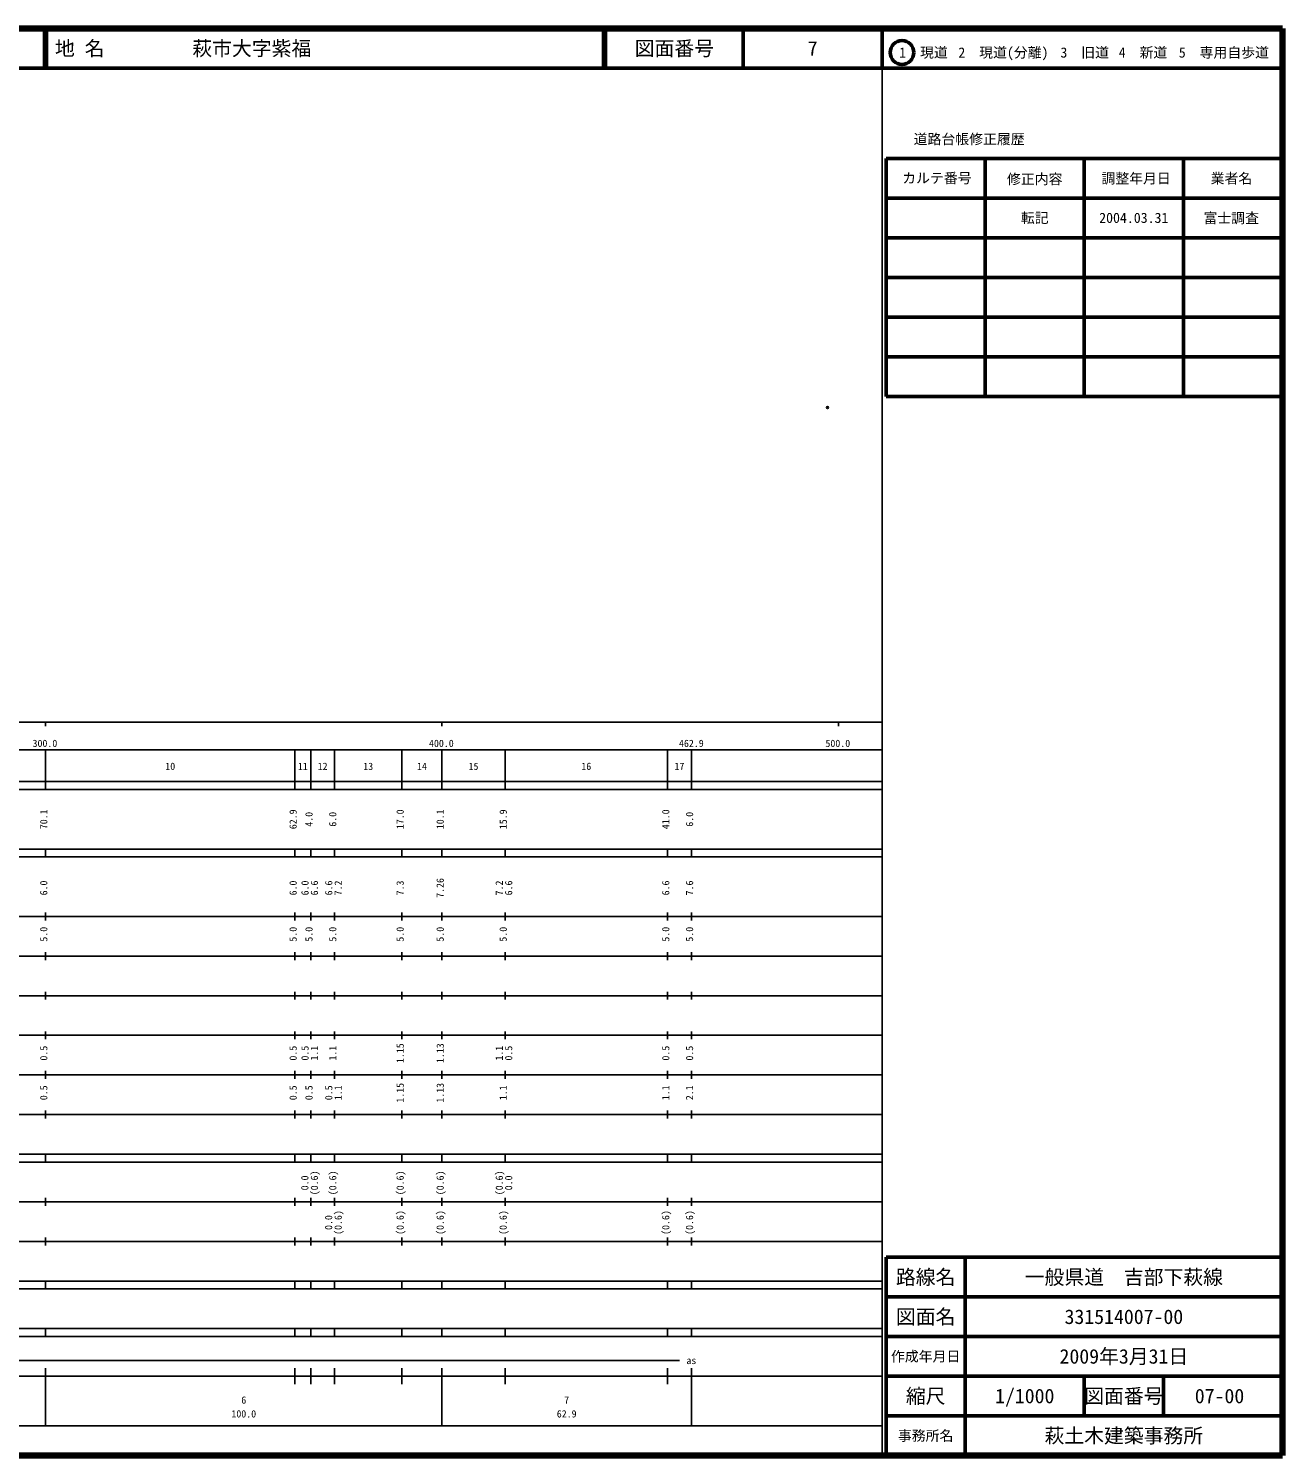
# Model space of a CAD drawing. Units: millimetres on the paper. Extents: x 40 to 680, y 20 to 380.
# Drawn here: x 363.7 to 680, y 20 to 380 of the extents above; entities that cross this region are included whole.
import ezdxf
from ezdxf.enums import TextEntityAlignment as Align

# ---------------------------------------------------------------- set-up
doc = ezdxf.new("R2010")
doc.units = ezdxf.units.MM
doc.header["$PDMODE"] = 32
doc.header["$PDSIZE"] = 0.5
doc.layers.add('M-OTRS', color=6, linetype='Continuous')
doc.layers.add('M-TTL-TXT', color=7, linetype='Continuous')
for name, color, linetype, lineweight in [('M-TTL', 2, 'Continuous', 140), ('M-TTL-BAND', 7, 'Continuous', 25), ('M-TTL-FRAM', 2, 'Continuous', 50), ('M-TTL-LINE', 7, 'Continuous', 50)]:
    doc.layers.add(name, color=color, linetype=linetype, lineweight=lineweight)
doc.styles.add('ＭＳ ゴシック', font='')
doc.styles.get('ＭＳ ゴシック').set_extended_font_data('MS Gothic')

msp = doc.modelspace()

# ---------------------------------------------------------------- linework, layer by layer
at = {"layer": 'M-OTRS'}
msp.add_point((565.236, 284.378), dxfattribs=at)
at = {"layer": 'M-TTL'}
for p, q in [((680, 380), (40, 380)), ((680, 20), (680, 380)), ((40, 20), (680, 20))]:
    msp.add_line(p, q, dxfattribs=at)
at = {"layer": 'M-TTL-BAND'}
for p, q in [((579, 20), (579, 370)), ((40, 205), (579, 205)), ((368, 205), (368, 204)), ((468, 205), (468, 204)), ((568, 205), (568, 204)), ((68, 198), (579, 198)), ((368, 188), (368, 198)), ((430.9, 188), (430.9, 198)), ((434.9, 188), (434.9, 198)), ((440.9, 188), (440.9, 198)), ((457.9, 188), (457.9, 198)), ((468, 188), (468, 198)), ((483.9, 188), (483.9, 198)), ((524.9, 188), (524.9, 198)), ((530.9, 188), (530.9, 198)), ((40, 190), (579, 190)), ((40, 188), (579, 188)), ((40, 173), (579, 173)), ((368, 171), (368, 173)), ((430.9, 171), (430.9, 173)), ((434.9, 171), (434.9, 173)), ((440.9, 171), (440.9, 173)), ((457.9, 171), (457.9, 173)), ((468, 171), (468, 173)), ((483.9, 171), (483.9, 173)), ((524.9, 171), (524.9, 173)), ((530.9, 171), (530.9, 173)), ((40, 171), (579, 171)), ((40, 156), (579, 156)), ((368, 155), (368, 157)), ((430.9, 155), (430.9, 157)), ((434.9, 155), (434.9, 157)), ((440.9, 155), (440.9, 157)), ((457.9, 155), (457.9, 157)), ((468, 155), (468, 157)), ((483.9, 155), (483.9, 157)), ((524.9, 155), (524.9, 157)), ((530.9, 155), (530.9, 157)), ((46, 146), (579, 146)), ((368, 145), (368, 147)), ((430.9, 145), (430.9, 147)), ((434.9, 145), (434.9, 147)), ((440.9, 145), (440.9, 147)), ((457.9, 145), (457.9, 147)), ((468, 145), (468, 147)), ((483.9, 145), (483.9, 147)), ((524.9, 145), (524.9, 147)), ((530.9, 145), (530.9, 147)), ((368, 135), (368, 137)), ((430.9, 135), (430.9, 137)), ((434.9, 135), (434.9, 137)), ((440.9, 135), (440.9, 137)), ((457.9, 135), (457.9, 137)), ((468, 135), (468, 137)), ((483.9, 135), (483.9, 137)), ((524.9, 135), (524.9, 137)), ((530.9, 135), (530.9, 137)), ((52, 136), (579, 136)), ((46, 126), (579, 126)), ((368, 125), (368, 127)), ((430.9, 125), (430.9, 127)), ((434.9, 125), (434.9, 127)), ((440.9, 125), (440.9, 127)), ((457.9, 125), (457.9, 127)), ((468, 125), (468, 127)), ((483.9, 125), (483.9, 127)), ((524.9, 125), (524.9, 127)), ((530.9, 125), (530.9, 127)), ((52, 116), (579, 116)), ((368, 115), (368, 117)), ((430.9, 115), (430.9, 117)), ((434.9, 115), (434.9, 117)), ((440.9, 115), (440.9, 117)), ((457.9, 115), (457.9, 117)), ((468, 115), (468, 117)), ((483.9, 115), (483.9, 117)), ((524.9, 115), (524.9, 117)), ((530.9, 115), (530.9, 117)), ((46, 106), (579, 106)), ((368, 105), (368, 107)), ((430.9, 105), (430.9, 107)), ((434.9, 105), (434.9, 107)), ((440.9, 105), (440.9, 107)), ((457.9, 105), (457.9, 107)), ((468, 105), (468, 107)), ((483.9, 105), (483.9, 107)), ((524.9, 105), (524.9, 107)), ((530.9, 105), (530.9, 107)), ((40, 96), (579, 96)), ((40, 94), (579, 94)), ((368, 94), (368, 96)), ((430.9, 94), (430.9, 96)), ((434.9, 94), (434.9, 96)), ((440.9, 94), (440.9, 96)), ((457.9, 94), (457.9, 96)), ((468, 94), (468, 96)), ((483.9, 94), (483.9, 96)), ((524.9, 94), (524.9, 96)), ((530.9, 94), (530.9, 96)), ((49, 84), (579, 84)), ((368, 83), (368, 85)), ((430.9, 83), (430.9, 85)), ((434.9, 83), (434.9, 85)), ((440.9, 83), (440.9, 85)), ((457.9, 83), (457.9, 85)), ((468, 83), (468, 85)), ((483.9, 83), (483.9, 85)), ((524.9, 83), (524.9, 85)), ((530.9, 83), (530.9, 85)), ((40, 74), (579, 74)), ((368, 73), (368, 75)), ((430.9, 73), (430.9, 75)), ((434.9, 73), (434.9, 75)), ((440.9, 73), (440.9, 75)), ((457.9, 73), (457.9, 75)), ((468, 73), (468, 75)), ((483.9, 73), (483.9, 75)), ((524.9, 73), (524.9, 75)), ((530.9, 73), (530.9, 75)), ((40, 64), (579, 64)), ((40, 62), (579, 62)), ((368, 62), (368, 64)), ((430.9, 62), (430.9, 64)), ((434.9, 62), (434.9, 64)), ((440.9, 62), (440.9, 64)), ((457.9, 62), (457.9, 64)), ((468, 62), (468, 64)), ((483.9, 62), (483.9, 64)), ((524.9, 62), (524.9, 64)), ((530.9, 62), (530.9, 64)), ((40, 52), (579, 52)), ((368, 50), (368, 52)), ((430.9, 50), (430.9, 52)), ((434.9, 50), (434.9, 52)), ((440.9, 50), (440.9, 52)), ((457.9, 50), (457.9, 52)), ((468, 50), (468, 52)), ((483.9, 50), (483.9, 52)), ((524.9, 50), (524.9, 52)), ((530.9, 50), (530.9, 52)), ((40, 50), (579, 50)), ((71, 44), (527.9, 44)), ((40, 40), (579, 40)), ((368, 27.5), (368, 42)), ((430.9, 38), (430.9, 42)), ((434.9, 38), (434.9, 42)), ((440.9, 38), (440.9, 42)), ((457.9, 38), (457.9, 42)), ((468, 27.5), (468, 42)), ((483.9, 38), (483.9, 42)), ((524.9, 38), (524.9, 42)), ((530.9, 27.5), (530.9, 42)), ((68, 27.5), (579, 27.5))]:
    msp.add_line(p, q, dxfattribs=at)
at = {"layer": 'M-TTL-FRAM'}
for p, q in [((580, 347.197), (580, 287.197)), ((580, 347.197), (680, 347.197)), ((580, 287.197), (680, 287.197)), ((680, 70), (580, 70)), ((580, 70), (580, 20))]:
    msp.add_line(p, q, dxfattribs=at)
at = {"layer": 'M-TTL-LINE'}
for p, q in [((367.75, 380), (367.75, 370)), ((368.25, 380), (368.25, 370)), ((508.747, 380), (508.747, 370)), ((509.247, 380), (509.247, 370)), ((543.997, 380), (543.997, 370)), ((579, 380), (579, 370)), ((40, 370), (680, 370)), ((605, 347.197), (605, 287.197)), ((630, 347.197), (630, 287.197)), ((655, 347.197), (655, 287.197)), ((580, 337.197), (680, 337.197)), ((580, 327.197), (680, 327.197)), ((580, 317.197), (680, 317.197)), ((580, 307.197), (680, 307.197)), ((580, 297.197), (680, 297.197)), ((600, 70), (600, 20)), ((680, 60), (580, 60)), ((680, 50), (580, 50)), ((680, 40), (580, 40)), ((630, 40), (630, 30)), ((650, 40), (650, 30)), ((680, 30), (580, 30))]:
    msp.add_line(p, q, dxfattribs=at)
msp.add_circle((584.031, 373.958), 3, dxfattribs=at)

# ---------------------------------------------------------------- texts
at = {"layer": 'M-TTL-BAND', "style": 'ＭＳ ゴシック'}
for s, p in [('300.0', (367.844, 198.195)), ('400.0', (467.844, 198.195)), ('462.9', (530.9, 198.195)), ('500.0', (567.844, 198.195)), ('10', (399.45, 192.405)), ('11', (432.9, 192.405)), ('12', (437.9, 192.405)), ('13', (449.4, 192.405)), ('14', (462.95, 192.405)), ('15', (475.95, 192.405)), ('16', (504.4, 192.405)), ('17', (527.9, 192.405)), ('as', (530.9, 42.5)), ('6', (418, 32.523)), ('7', (499.45, 32.523)), ('100.0', (418, 29.033)), ('62.9', (499.45, 29.033))]:
    msp.add_text(s, height=1.833, dxfattribs=at).set_placement(p, align=Align.BOTTOM_CENTER)
for s, p in [('70.1', (369, 180.5)), ('62.9', (431.9, 180.5)), ('4.0', (435.9, 180.5)), ('6.0', (441.9, 180.5)), ('17.0', (458.9, 180.5)), ('10.1', (469, 180.5)), ('15.9', (484.9, 180.5)), ('41.0', (525.9, 180.5)), ('6.0', (531.9, 180.5)), ('6.0', (369, 163.174)), ('6.0', (431.9, 163.174)), ('6.0', (434.9, 163.174)), ('6.6', (437.27, 163.174)), ('6.6', (440.9, 163.174)), ('7.2', (443.27, 163.174)), ('7.3', (458.9, 163.174)), ('7.26', (469, 163.174)), ('7.2', (483.9, 163.174)), ('6.6', (486.27, 163.174)), ('6.6', (525.9, 163.174)), ('7.6', (531.9, 163.174)), ('5.0', (369, 151.5)), ('5.0', (431.9, 151.5)), ('5.0', (435.9, 151.5)), ('5.0', (441.9, 151.5)), ('5.0', (458.9, 151.5)), ('5.0', (469, 151.5)), ('5.0', (484.9, 151.5)), ('5.0', (525.9, 151.5)), ('5.0', (531.9, 151.5)), ('0.5', (369, 121.5)), ('0.5', (431.9, 121.5)), ('0.5', (434.9, 121.5)), ('1.1', (437.27, 121.5)), ('1.1', (441.9, 121.5)), ('1.15', (458.9, 121.5)), ('1.13', (469, 121.5)), ('1.1', (483.9, 121.5)), ('0.5', (486.27, 121.5)), ('0.5', (525.9, 121.5)), ('0.5', (531.9, 121.5)), ('0.5', (369, 111.5)), ('0.5', (431.9, 111.5)), ('0.5', (435.9, 111.5)), ('0.5', (440.9, 111.5)), ('1.1', (443.27, 111.5)), ('1.15', (458.9, 111.5)), ('1.13', (469, 111.5)), ('1.1', (484.9, 111.5)), ('1.1', (525.9, 111.5)), ('2.1', (531.9, 111.5)), ('0.0', (434.858, 88.764)), ('(0.6)', (437.27, 88.764)), ('(0.6)', (441.9, 88.764)), ('(0.6)', (458.9, 88.764)), ('(0.6)', (469, 88.764)), ('(0.6)', (483.9, 88.764)), ('0.0', (486.266, 88.764)), ('0.0', (440.858, 78.764)), ('(0.6)', (443.27, 78.764)), ('(0.6)', (458.9, 78.764)), ('(0.6)', (469, 78.764)), ('(0.6)', (484.9, 78.764)), ('(0.6)', (525.9, 78.764)), ('(0.6)', (531.9, 78.764))]:
    msp.add_text(s, height=1.833, rotation=90, dxfattribs=at).set_placement(p, align=Align.BOTTOM_CENTER)
at = {"layer": 'M-TTL-TXT', "style": 'ＭＳ ゴシック'}
for s, p in [('地 名', (370.38, 375)), ('萩市大字紫福', (405.024, 375))]:
    msp.add_text(s, height=3.666, dxfattribs=at).set_placement(p, align=Align.MIDDLE_LEFT)
for s, height, p in [('図面番号', 3.666, (526.622, 375)), ('7', 3.666, (561.497, 375)), ('1\u3000現道', 2.566, (589.448, 373.958)), ('2\u3000現道(分離)', 2.566, (609.619, 373.958)), ('3\u3000旧道', 2.566, (630.121, 373.958)), ('4\u3000新道', 2.566, (644.824, 373.958)), ('5\u3000専用自歩道', 2.566, (665.228, 373.958)), ('道路台帳修正履歴', 2.566, (600.968, 352.113)), ('カルテ番号', 2.566, (592.839, 342.277)), ('修正内容', 2.566, (617.509, 342.023)), ('調整年月日', 2.566, (643.089, 342.197)), ('業者名', 2.566, (667.134, 342.197)), ('転記', 2.566, (617.5, 332.245)), ('2004.03.31', 2.566, (642.5, 332.245)), ('富士調査', 2.566, (667.077, 332.189)), ('路線名', 3.666, (590, 65)), ('路線名', 3.666, (590, 65)), ('一般県道\u3000吉部下萩線', 3.666, (640, 65)), ('図面名', 3.666, (590, 55)), ('図面名', 3.666, (590, 55)), ('331514007-00', 3.666, (640, 55)), ('2009年3月31日', 3.666, (640, 45)), ('作成年月日', 2.566, (590, 45)), ('作成年月日', 2.566, (590, 45)), ('縮尺', 3.666, (590, 35)), ('縮尺', 3.666, (590, 35)), ('1/1000', 3.666, (615, 35)), ('図面番号', 3.666, (640, 35)), ('図面番号', 3.666, (640, 35)), ('07-00', 3.666, (664.125, 35)), ('事務所名', 2.566, (590, 25)), ('事務所名', 2.566, (590, 25)), ('萩土木建築事務所', 3.666, (640, 25))]:
    msp.add_text(s, height=height, dxfattribs=at).set_placement(p, align=Align.MIDDLE_CENTER)

doc.saveas('drawing.dxf')
